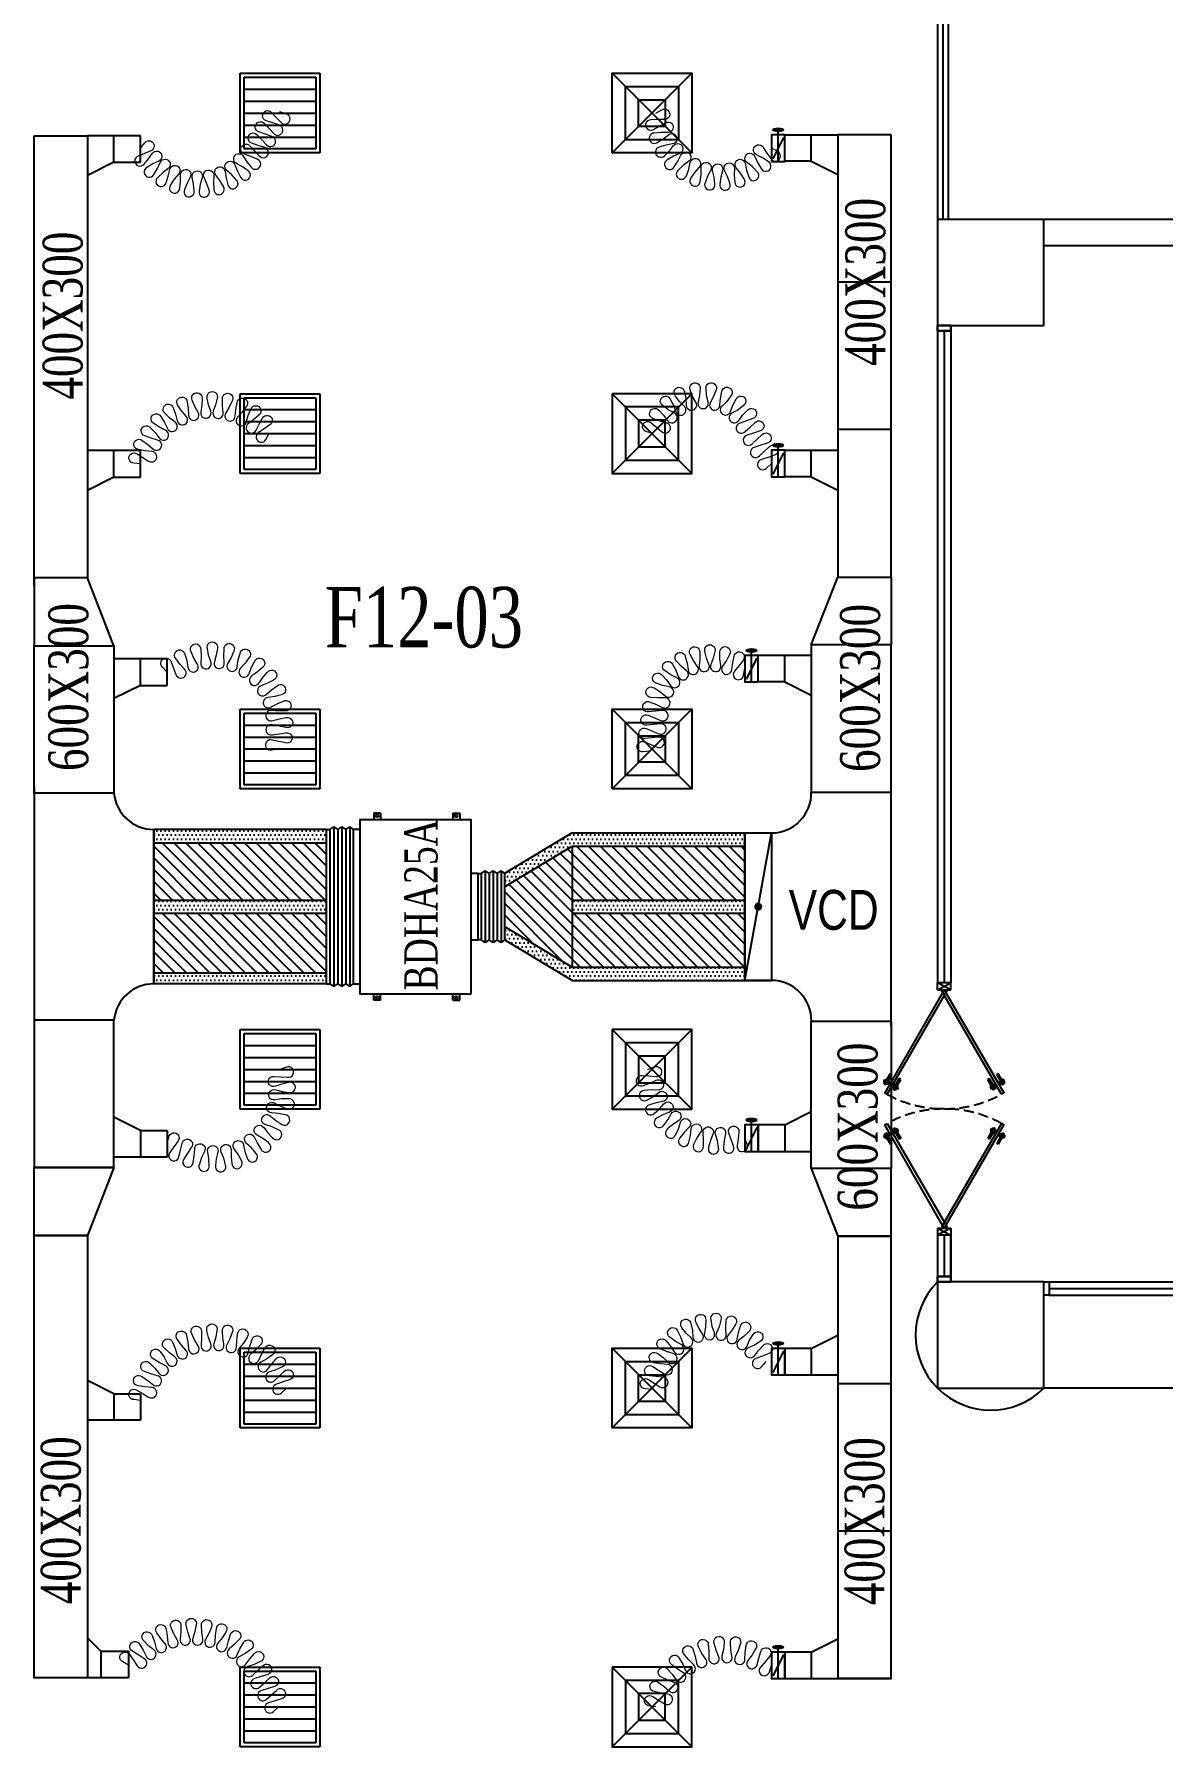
# Model space of a CAD drawing. Header units: metres. Extents: x 352651 to 1421851, y -87441 to -24441.
# Drawn here: x 1373221 to 1381716, y -67960 to -55066 of the extents above; entities that cross this region are included whole.
import ezdxf
from ezdxf.enums import TextEntityAlignment as Align

# ---------------------------------------------------------------- set-up
doc = ezdxf.new("R2010")
doc.units = ezdxf.units.M
doc.header["$LTSCALE"] = 300
doc.header["$MEASUREMENT"] = 0
doc.linetypes.add('DASHED2', pattern=[0.375, 0.25, -0.125])
for name, color, linetype in [('bat noi mem', 4, 'CONTINUOUS'), ('CUA', 8, 'CONTINUOUS'), ('CUAGIO', 2, 'CONTINUOUS'), ('KHUAT', 8, 'DASHED2'), ('KT', 1, 'CONTINUOUS'), ('THAY', 9, 'CONTINUOUS'), ('thiet bi', 11, 'CONTINUOUS'), ('TUONG', 7, 'CONTINUOUS'), ('vach', 6, 'CONTINUOUS')]:
    doc.layers.add(name, color=color, linetype=linetype)
doc.layers.add('noi mem', color=5, linetype='BATTING', lineweight=0)
doc.styles.add('CHUKICHTHUOC', font='vnshx.shx', dxfattribs={"width": 0.8, "height": 300, "bigfont": '@extfont2.shx'})
doc.styles.add('ROMANS', font='romans.shx', dxfattribs={"width": 0.75, "bigfont": 'romancvn.shx'})
doc.styles.add('VNCC-RMD', font='vntimeh.shx', dxfattribs={"width": 0.75, "height": 300, "bigfont": 'vns.shx'})
doc.linetypes.add('BATTING', pattern='A,0.0001,-0.1,[134,ltypeshp.shx,S=0.1,R=0,X=-0.1,Y=0],-0.2,[134,ltypeshp.shx,S=0.1,R=180,X=0.1,Y=0],-0.1', length=0.4001)
pattern_1 = [(135, (2167018.143, -63000), (44.194174, 44.194174), [])]
pattern_2 = [(180, (2167018.143, -63000), (-15.625, 31.25), [0, -31.25])]

# ---------------------------------------------------------------- blocks, each defined once
blk = doc.blocks.new('SAD')
at = {"layer": 'CUAGIO', "color": 8}
for p, q in [((-300, -300), (300, 300)), ((300, -300), (-300, 300))]:
    blk.add_line(p, q, dxfattribs=at)
at = {"layer": 'CUAGIO'}
blk.add_lwpolyline([(300, -300), (300, 300), (-300, 300), (-300, -300)], close=True, dxfattribs=at)
at = {"layer": 'CUAGIO', "color": 8}
for points in [[(200, -200), (200, 200), (-200, 200), (-200, -200)], [(100, -100), (100, 100), (-100, 100), (-100, -100)]]:
    blk.add_lwpolyline(points, close=True, dxfattribs=at)
blk = doc.blocks.new('SAG')
at = {"layer": 'CUAGIO'}
for p, q in [((-300, 300), (-300, -300)), ((300, 300), (-300, 300)), ((300, -300), (300, 300)), ((-300, -300), (300, -300))]:
    blk.add_line(p, q, dxfattribs=at)
at = {"layer": 'CUAGIO', "color": 8}
for p, q in [((-270, 270), (-270, -270)), ((270, 270), (-270, 270)), ((-180, -270), (-180, 270)), ((-90, -270), (-90, 270)), ((0, -270), (0, 270)), ((90, -270), (90, 270)), ((180, -270), (180, 270)), ((270, -270), (270, 270)), ((-270, -270), (270, -270))]:
    blk.add_line(p, q, dxfattribs=at)
blk = doc.blocks.new('cot1')
at = {"layer": 'vach'}
blk.add_lwpolyline([(-400, -400), (400, -400), (400, 400), (-400, 400)], close=True, dxfattribs=at)
blk = doc.blocks.new('1-van gio D200')
at = {"layer": 'CUAGIO'}
h = blk.add_hatch(dxfattribs=at)
h.set_pattern_fill('ANSI31', color=256, scale=100, style=0)
edge = h.paths.add_edge_path()
edge.add_ellipse((486127, -58494), major_axis=(-38.1, 0), ratio=0.310482, start_angle=0, end_angle=360, ccw=False)
for p, q in [((486167, -58437), (486087, -58277)), ((486127, -58257), (486127, -58494))]:
    blk.add_line(p, q, dxfattribs=at)
at = {"layer": 'CUAGIO', "const_width": 3}
for points in [[(486127, -58457), (486177, -58457), (486177, -58257), (486077, -58257), (486077, -58457), (486127, -58457)], [(486167, -58437), (486087, -58277)], [(486127, -58257), (486127, -58494)]]:
    blk.add_lwpolyline(points, dxfattribs=at)
at = {"layer": 'CUAGIO'}
blk.add_lwpolyline([(486177, -58457), (486077, -58457), (486077, -58257), (486177, -58257)], close=True, dxfattribs=at)
at = {"layer": 'CUAGIO', "const_width": 5.35}
blk.add_lwpolyline([(486131, -58357, -1), (486123, -58357, -1)], format="xyb", close=True, dxfattribs=at)
at = {"layer": 'CUAGIO', "extrusion": (0, 0, -1)}
blk.add_ellipse((486127, -58494), major_axis=(-38.1, 0), ratio=0.310482, start_param=-1.570796, end_param=4.712389, dxfattribs=at)

msp = doc.modelspace()

# ---------------------------------------------------------------- hatches: boundary and pattern name
at = {"layer": 'CUAGIO'}
h = msp.add_hatch(dxfattribs=at)
h.set_pattern_fill('DOTS', color=2, scale=500, style=0)
h.set_pattern_definition(pattern_2)
h.paths.add_polyline_path([(1375421.7, -61153.5), (1375421.7, -61053.4), (1374121.3, -61053.4), (1374121.3, -61153.5)])
h = msp.add_hatch(dxfattribs=at)
h.set_pattern_fill('DOTS', color=2, scale=500, style=0)
h.set_pattern_definition(pattern_2)
h.paths.add_polyline_path([(1378570.7, -61179.4), (1378570.7, -61079.4), (1377270.7, -61079.4), (1376760.7, -61384.4), (1376760.7, -61484.4), (1377270.7, -61179.4)])
h = msp.add_hatch(dxfattribs=at)
h.set_pattern_fill('ANSI31', color=2, scale=500, style=0)
h.set_pattern_definition(pattern_1)
h.paths.add_polyline_path([(1375421.7, -61584.4), (1375421.7, -61153.5), (1374121.3, -61153.5), (1374121.3, -61584.4)])
h = msp.add_hatch(dxfattribs=at)
h.set_pattern_fill('ANSI31', color=2, scale=500, style=0)
h.set_pattern_definition(pattern_1)
h.paths.add_polyline_path([(1377270.7, -62089.4), (1377270.7, -61179.4), (1376760.7, -61484.4), (1376760.7, -61784.4)])
h = msp.add_hatch(dxfattribs=at)
h.set_pattern_fill('ANSI31', color=2, scale=500, style=0)
h.set_pattern_definition(pattern_1)
h.paths.add_polyline_path([(1377270.7, -61179.4), (1377270.7, -61584.4), (1378570.7, -61584.4), (1378570.7, -61179.4)])
h = msp.add_hatch(dxfattribs=at)
h.set_pattern_fill('DOTS', color=2, scale=500, style=0)
h.set_pattern_definition(pattern_2)
h.paths.add_polyline_path([(1374121.3, -61584.4), (1375421.7, -61584.4), (1375421.7, -61684.4), (1374121.3, -61684.4)])
h = msp.add_hatch(dxfattribs=at)
h.set_pattern_fill('DOTS', color=2, scale=500, style=0)
h.set_pattern_definition(pattern_2)
h.paths.add_polyline_path([(1377270.7, -61584.4), (1377270.7, -61684.4), (1378570.7, -61684.4), (1378570.7, -61584.4)])
h = msp.add_hatch(dxfattribs=at)
h.set_pattern_fill('ANSI31', color=2, scale=500, style=0)
h.set_pattern_definition(pattern_1)
h.paths.add_polyline_path([(1374121.3, -61684.4), (1375421.7, -61684.4), (1375421.7, -62134.4), (1374121.3, -62134.4)])
h = msp.add_hatch(dxfattribs=at)
h.set_pattern_fill('ANSI31', color=2, scale=500, style=0)
h.set_pattern_definition(pattern_1)
h.paths.add_polyline_path([(1377270.7, -61684.4), (1377270.7, -62089.4), (1378570.7, -62089.4), (1378570.7, -61684.4)])
h = msp.add_hatch(dxfattribs=at)
h.set_pattern_fill('DOTS', color=2, scale=500, style=0)
h.set_pattern_definition(pattern_2)
h.paths.add_polyline_path([(1377270.7, -62089.4), (1376760.7, -61784.4), (1376760.7, -61884.4), (1377270.7, -62189.4), (1378570.7, -62189.4), (1378570.7, -62089.4)])
h = msp.add_hatch(dxfattribs=at)
h.set_pattern_fill('DOTS', color=2, scale=500, style=0)
h.set_pattern_definition(pattern_2)
h.paths.add_polyline_path([(1375421.7, -62215.4), (1375421.7, -62134.4), (1374121.3, -62134.4), (1374121.3, -62215.4)])

# ---------------------------------------------------------------- linework, layer by layer
at = {"layer": 'bat noi mem'}
for p, q in [((1375421.7, -62215.4), (1375421.7, -61053.4)), ((1375421.7, -61053.4), (1375446.7, -61053.4)), ((1375446.7, -61053.4), (1375476.7, -61033.4)), ((1375446.7, -61053.4), (1375446.7, -62215.4)), ((1375476.7, -61033.4), (1375506.7, -61053.4)), ((1375476.7, -61033.4), (1375476.7, -62235.4)), ((1375506.7, -61053.4), (1375536.7, -61033.4)), ((1375506.7, -61053.4), (1375506.7, -62215.4)), ((1375536.7, -61033.4), (1375566.7, -61053.4)), ((1375536.7, -61033.4), (1375536.7, -62235.4)), ((1375566.7, -61053.4), (1375596.7, -61033.4)), ((1375566.7, -61053.4), (1375566.7, -62215.4)), ((1375596.7, -61033.4), (1375621.7, -61053.4)), ((1375596.7, -61033.4), (1375596.7, -62235.4)), ((1376585.7, -61384.4), (1376615.7, -61364.4)), ((1376615.7, -61364.4), (1376615.7, -61904.4)), ((1376615.7, -61364.4), (1376645.7, -61384.4)), ((1376645.7, -61384.4), (1376675.7, -61364.4)), ((1376675.7, -61364.4), (1376675.7, -61904.4)), ((1376675.7, -61364.4), (1376705.7, -61384.4)), ((1376705.7, -61384.4), (1376735.7, -61364.4)), ((1376735.7, -61364.4), (1376735.7, -61904.4)), ((1376735.7, -61364.4), (1376760.7, -61384.4)), ((1376560.7, -61384.4), (1376585.7, -61384.4)), ((1376585.7, -61384.4), (1376585.7, -61884.4)), ((1376645.7, -61384.4), (1376645.7, -61884.4)), ((1376705.7, -61384.4), (1376705.7, -61884.4)), ((1376760.7, -61384.4), (1376760.7, -61884.4)), ((1376585.7, -61884.4), (1376560.7, -61884.4)), ((1376615.7, -61904.4), (1376585.7, -61884.4)), ((1376645.7, -61884.4), (1376615.7, -61904.4)), ((1376675.7, -61904.4), (1376645.7, -61884.4)), ((1376705.7, -61884.4), (1376675.7, -61904.4)), ((1376735.7, -61904.4), (1376705.7, -61884.4)), ((1376760.7, -61884.4), (1376735.7, -61904.4)), ((1375421.7, -62215.4), (1375446.7, -62215.4)), ((1375446.7, -62215.4), (1375476.7, -62235.4)), ((1375476.7, -62235.4), (1375506.7, -62215.4)), ((1375506.7, -62215.4), (1375536.7, -62235.4)), ((1375536.7, -62235.4), (1375566.7, -62215.4)), ((1375566.7, -62215.4), (1375596.7, -62235.4)), ((1375596.7, -62235.4), (1375621.7, -62215.4))]:
    msp.add_line(p, q, dxfattribs=at)
at = {"layer": 'CUA', "linetype": 'Continuous'}
for p, q in [((1380021.3, -54499.5), (1380021.3, -56459.5)), ((1380061.3, -54459.5), (1380061.3, -56459.5)), ((1380101.3, -54499.5), (1380101.3, -56459.5)), ((1380021.3, -57299.5), (1380021.3, -62206.8)), ((1380071.3, -57299.5), (1380071.3, -62206.8)), ((1380121.3, -57299.5), (1380121.3, -62206.8)), ((1380021.3, -64106.8), (1380021.3, -64459.5)), ((1380071.3, -64106.8), (1380071.3, -64419.5)), ((1380121.3, -64459.5), (1380121.3, -64106.8)), ((1380121.3, -64106.8), (1380121.3, -64459.5)), ((1380861.3, -64459.5), (1387981.3, -64459.3)), ((1380861.3, -64509.5), (1387981.3, -64509.3)), ((1380861.3, -64559.5), (1387981.3, -64559.3))]:
    msp.add_line(p, q, dxfattribs=at)
at = {"layer": 'CUA'}
for p, q in [((1380121.3, -62206.8), (1380021.7, -62206.8)), ((1380021.7, -62259.5), (1380121.3, -62206.8)), ((1380121.3, -62259.5), (1380021.7, -62206.8)), ((1380021.7, -62259.5), (1380021.7, -62206.8)), ((1380021.7, -62259.5), (1380121.3, -62259.5)), ((1380121.3, -62259.5), (1380121.3, -62206.8)), ((1379640.1, -62935.7), (1379666.1, -62890.7)), ((1379650.9, -62941.9), (1379676.9, -62896.9)), ((1379666.1, -62890.7), (1379676.9, -62896.9)), ((1380476.9, -62890.7), (1380466.1, -62896.9)), ((1380492.1, -62941.9), (1380466.1, -62896.9)), ((1380502.9, -62935.7), (1380476.9, -62890.7)), ((1379659.4, -62966.7), (1379614.5, -62940.7)), ((1379623.1, -62977.5), (1379652.1, -62927.4)), ((1379681, -62979.1), (1379726, -63005.1)), ((1379689.7, -63016), (1379718.7, -62965.9)), ((1379706.7, -62974.1), (1379732.7, -62929.1)), ((1379717.5, -62980.4), (1379743.5, -62935.4)), ((1379743.5, -62935.4), (1379732.7, -62929.1)), ((1380399.4, -62935.4), (1380410.3, -62929.1)), ((1380425.4, -62980.4), (1380399.4, -62935.4)), ((1380436.2, -62974.1), (1380410.3, -62929.1)), ((1380461.9, -62979.1), (1380417, -63005.1)), ((1380453.2, -63016), (1380424.3, -62965.9)), ((1380483.5, -62966.7), (1380528.5, -62940.7)), ((1380519.8, -62977.5), (1380490.9, -62927.4)), ((1379681, -63334.4), (1379726, -63308.4)), ((1379689.7, -63297.5), (1379718.7, -63347.6)), ((1380461.9, -63334.4), (1380417, -63308.4)), ((1380453.2, -63297.5), (1380424.3, -63347.6)), ((1379659.4, -63346.8), (1379614.5, -63372.8)), ((1379623.1, -63336), (1379652.1, -63386.1)), ((1379640.1, -63377.8), (1379666.1, -63422.8)), ((1379650.9, -63371.6), (1379676.9, -63416.6)), ((1379666.1, -63422.8), (1379676.9, -63416.6)), ((1379706.7, -63339.4), (1379732.7, -63384.4)), ((1379717.5, -63333.1), (1379743.5, -63378.1)), ((1379743.5, -63378.1), (1379732.7, -63384.4)), ((1380425.4, -63333.1), (1380399.4, -63378.1)), ((1380399.4, -63378.1), (1380410.3, -63384.4)), ((1380436.2, -63339.4), (1380410.3, -63384.4)), ((1380492.1, -63371.6), (1380466.1, -63416.6)), ((1380476.9, -63422.8), (1380466.1, -63416.6)), ((1380502.9, -63377.8), (1380476.9, -63422.8)), ((1380483.5, -63346.8), (1380528.5, -63372.8)), ((1380519.8, -63336), (1380490.9, -63386.1)), ((1380021.7, -64054), (1380121.3, -64054)), ((1380021.7, -64054), (1380121.3, -64106.8)), ((1380121.3, -64054), (1380021.7, -64106.8)), ((1380021.7, -64054), (1380021.7, -64106.8)), ((1380121.3, -64054), (1380121.3, -64106.8)), ((1380121.3, -64106.8), (1380021.7, -64106.8))]:
    msp.add_line(p, q, dxfattribs=at)
at = {"layer": 'CUA', "linetype": 'Continuous'}
for points in [[(1380021.3, -57299.5), (1380021.3, -57259.5), (1380121.3, -57259.5), (1380121.3, -57299.5)], [(1380021.3, -57259.5), (1380021.3, -57299.5), (1380121.3, -57299.5), (1380121.3, -57259.5)], [(1380021.3, -64459.5), (1380021.3, -64419.5), (1380121.3, -64419.5), (1380121.3, -64459.5)], [(1380021.3, -64419.5), (1380021.3, -64459.5), (1380121.3, -64459.5), (1380121.3, -64419.5)], [(1380821.3, -64459.5), (1380861.3, -64459.5), (1380861.3, -64559.5), (1380821.3, -64559.5)]]:
    msp.add_lwpolyline(points, close=True, dxfattribs=at)
at = {"layer": 'CUA'}
for points in [[(1379641.2, -63047.1), (1380089.8, -62270.1), (1380071.5, -62259.5), (1379622.9, -63036.5)], [(1380501.8, -63047.1), (1380053.2, -62270.1), (1380071.5, -62259.5), (1380520.1, -63036.5)], [(1379641.2, -63266.4), (1380089.8, -64043.4), (1380071.5, -64054), (1379622.9, -63277)], [(1380501.8, -63266.4), (1380053.2, -64043.4), (1380071.5, -64054), (1380520.1, -63277)]]:
    msp.add_lwpolyline(points, close=True, dxfattribs=at)
for centre, major_axis in [((1379636.9, -62953.6), (4.7, -17.6)), ((1380439.4, -62992.1), (17.6, -4.7)), ((1379703.5, -63321.4), (-17.6, 4.7)), ((1380506, -63359.9), (-4.7, 17.6))]:
    msp.add_ellipse(centre, major_axis=major_axis, ratio=1, dxfattribs=at)
at = {"layer": 'CUA', "extrusion": (0, 0, -1)}
for centre, major_axis in [((1379703.5, -62992.1), (-17.6, -4.7)), ((1380506, -62953.6), (-4.7, -17.6)), ((1380439.4, -63321.4), (17.6, 4.7)), ((1379636.9, -63359.9), (4.7, 17.6))]:
    msp.add_ellipse(centre, major_axis=major_axis, ratio=1, dxfattribs=at)
at = {"layer": 'CUAGIO'}
for p, q in [((1374021.3, -55829.4), (1373621.3, -55829.4)), ((1373821.3, -56029.4), (1373821.3, -55829.4)), ((1373821.3, -56029.4), (1373821.3, -55829.4)), ((1374021.3, -56029.4), (1374021.3, -55829.4)), ((1378870.7, -56022.4), (1378870.7, -55822.4)), ((1378870.7, -55822.4), (1379270.7, -55822.4)), ((1379070.7, -56022.4), (1379070.7, -55822.4)), ((1379070.7, -56022.4), (1379070.7, -55822.4)), ((1373821.3, -56029.4), (1373621.3, -56129.4)), ((1373821.3, -56029.4), (1373621.3, -56129.4)), ((1373821.3, -56029.4), (1374021.3, -56029.4)), ((1379070.7, -56022.4), (1378870.7, -56022.4)), ((1379070.7, -56022.4), (1379270.7, -56122.4)), ((1379070.7, -56022.4), (1379270.7, -56122.4)), ((1379670.7, -56932.4), (1379270.7, -56932.4)), ((1379670.7, -58042.4), (1379270.7, -58042.4)), ((1374021.3, -58200.8), (1373621.3, -58200.8)), ((1373821.3, -58400.8), (1373821.3, -58200.8)), ((1373821.3, -58400.8), (1373821.3, -58200.8)), ((1374021.3, -58400.8), (1374021.3, -58200.8)), ((1378870.7, -58397.4), (1378870.7, -58197.4)), ((1378870.7, -58197.4), (1379270.7, -58197.4)), ((1379070.7, -58397.4), (1379070.7, -58197.4)), ((1379070.7, -58397.4), (1379070.7, -58197.4)), ((1373821.3, -58400.8), (1373621.3, -58500.8)), ((1373821.3, -58400.8), (1373621.3, -58500.8)), ((1373821.3, -58400.8), (1374021.3, -58400.8)), ((1379070.7, -58397.4), (1378870.7, -58397.4)), ((1379070.7, -58397.4), (1379270.7, -58497.4)), ((1379070.7, -58397.4), (1379270.7, -58497.4)), ((1373221.3, -59217), (1373221.3, -58657.9)), ((1374221.3, -59768.1), (1373821.3, -59768.1)), ((1374021.3, -59968.1), (1374021.3, -59768.1)), ((1374221.3, -59968.1), (1374221.3, -59768.1)), ((1378670.7, -59942), (1378670.7, -59742)), ((1378670.7, -59742), (1379070.7, -59742)), ((1378870.7, -59942), (1378870.7, -59742)), ((1378870.7, -59942), (1378670.7, -59942)), ((1378870.7, -59942), (1379070.7, -60042)), ((1374021.3, -59968.1), (1373821.3, -60068.1)), ((1374021.3, -59968.1), (1374221.3, -59968.1)), ((1374121.3, -62215.4), (1374121.3, -61053.5)), ((1377270.7, -61079.4), (1376760.7, -61384.4)), ((1378570.7, -61079.4), (1378570.7, -62189.4)), ((1378570.7, -61079.4), (1378570.7, -61634.4)), ((1374121.3, -61153.5), (1375421.7, -61153.5)), ((1377270.7, -61179.4), (1378570.7, -61179.4)), ((1377270.7, -61179.4), (1377270.7, -62089.4)), ((1374121.3, -61584.4), (1375421.7, -61584.4)), ((1377270.7, -61584.4), (1378570.7, -61584.4)), ((1374121.3, -61684.4), (1375421.7, -61684.4)), ((1377270.7, -61684.4), (1378570.7, -61684.4)), ((1378570.7, -61634.4), (1378570.7, -62189.4)), ((1377270.7, -62189.4), (1376760.7, -61884.4)), ((1375421.7, -62134.4), (1374121.3, -62134.4)), ((1377270.7, -62089.4), (1378570.7, -62089.4)), ((1375421.7, -62215.4), (1374121.3, -62215.4)), ((1378570.7, -62189.4), (1378770.7, -62189.4)), ((1378870.7, -63276.7), (1379070.7, -63176.7)), ((1374021.3, -63319.8), (1373821.3, -63219.8)), ((1378870.7, -63276.7), (1378670.7, -63276.7)), ((1378670.7, -63276.7), (1378670.7, -63476.7)), ((1378870.7, -63276.7), (1378870.7, -63476.7)), ((1374021.3, -63319.8), (1374021.3, -63519.8)), ((1374021.3, -63319.8), (1374221.3, -63319.8)), ((1374021.3, -63319.8), (1374021.3, -63519.8)), ((1374221.3, -63319.8), (1374221.3, -63519.8)), ((1374221.3, -63519.8), (1373821.3, -63519.8)), ((1374221.3, -63519.8), (1373821.3, -63519.8)), ((1378670.7, -63476.7), (1379070.7, -63476.7)), ((1373221.3, -63599.4), (1373821.3, -63599.4)), ((1373821.3, -63599.4), (1373621.3, -64109.4)), ((1379070.7, -64960.1), (1378870.7, -64960.1)), ((1379070.7, -64960.1), (1379270.7, -64860.1)), ((1379070.7, -64960.1), (1379070.7, -65160.1)), ((1379070.7, -64960.1), (1379070.7, -65160.1)), ((1373821.3, -65301.6), (1373621.3, -65201.6)), ((1378870.7, -65160.1), (1379270.7, -65160.1)), ((1373821.3, -65301.6), (1373821.3, -65501.6)), ((1373821.3, -65301.6), (1374021.3, -65301.6)), ((1373821.3, -65301.6), (1373821.3, -65501.6)), ((1374021.3, -65301.6), (1374021.3, -65501.6)), ((1374021.3, -65501.6), (1373621.3, -65501.6)), ((1373721.3, -67239.4), (1373621.3, -67139.4)), ((1373721.3, -67239.4), (1373621.3, -67139.4)), ((1379070.7, -67246.3), (1379270.7, -67146.3)), ((1379070.7, -67246.3), (1379270.7, -67146.3)), ((1373721.3, -67239.4), (1373721.3, -67439.4)), ((1373721.3, -67239.4), (1373931.3, -67239.4)), ((1373721.3, -67239.4), (1373721.3, -67439.4)), ((1373931.3, -67239.4), (1373931.3, -67439.4)), ((1379070.7, -67246.3), (1378870.7, -67246.3)), ((1379070.7, -67246.3), (1379070.7, -67446.3)), ((1379070.7, -67246.3), (1379070.7, -67446.3)), ((1373931.3, -67439.4), (1373621.3, -67439.4)), ((1378870.7, -67446.3), (1379270.7, -67446.3))]:
    msp.add_line(p, q, dxfattribs=at)
at = {"layer": 'CUAGIO', "color": 2}
for p, q in [((1373221.3, -60734.4), (1373221.3, -62534.4)), ((1379670.7, -62534.4), (1379670.7, -60734.4)), ((1374121.3, -61053.4), (1374121.3, -62215.4)), ((1375421.7, -61053.4), (1374121.3, -61053.4)), ((1377270.7, -61079.4), (1378770.7, -61079.4)), ((1378570.7, -61079.4), (1378570.7, -62189.4)), ((1378570.7, -62189.4), (1378770.7, -61079.4)), ((1376760.7, -61484.4), (1377270.7, -61179.4)), ((1376760.7, -61784.4), (1377270.7, -62089.4)), ((1377270.7, -62189.4), (1378770.7, -62189.4)), ((1378870.7, -64960.1), (1378870.7, -65160.1)), ((1379670.7, -65226.3), (1379270.7, -65226.3)), ((1379670.7, -66336.3), (1379270.7, -66336.3)), ((1378870.7, -67246.3), (1378870.7, -67446.3)), ((1379670.7, -67446.3), (1379270.7, -67446.3))]:
    msp.add_line(p, q, dxfattribs=at)
at = {"layer": 'CUAGIO'}
for points in [[(1373221.3, -55829.4), (1373621.3, -55829.4), (1373621.3, -59159.4), (1373221.3, -59159.4)], [(1379670.7, -55822.4), (1379270.7, -55822.4), (1379270.7, -59152.4), (1379670.7, -59152.4)], [(1373221.3, -59669.4), (1373821.3, -59669.4), (1373621.3, -59159.4), (1373221.3, -59159.4)], [(1379670.7, -59662.4), (1379070.7, -59662.4), (1379270.7, -59152.4), (1379670.7, -59152.4)], [(1373221.3, -59669.4), (1373821.3, -59669.4), (1373821.3, -60779.4), (1373221.3, -60779.4)], [(1379670.7, -59662.4), (1379070.7, -59662.4), (1379070.7, -60772.4), (1379670.7, -60772.4)], [(1378770.7, -62189.4), (1378570.7, -62189.4), (1378570.7, -61079.4), (1378770.7, -61079.4)], [(1373821.3, -62489.4), (1373221.3, -62489.4), (1373221.3, -63599.4), (1373821.3, -63599.4)], [(1379070.7, -62496.3), (1379670.7, -62496.3), (1379670.7, -63606.3), (1379070.7, -63606.3)], [(1373221.3, -63599.4), (1373821.3, -63599.4), (1373821.3, -63599.4), (1373221.3, -63599.4)], [(1373221.3, -63599.4), (1373821.3, -63599.4), (1373621.3, -64109.4), (1373221.3, -64109.4)], [(1379670.7, -63606.3), (1379070.7, -63606.3), (1379270.7, -64116.3), (1379670.7, -64116.3)], [(1373221.3, -64109.4), (1373621.3, -64109.4), (1373621.3, -67439.4), (1373221.3, -67439.4)], [(1379670.7, -64116.3), (1379270.7, -64116.3), (1379270.7, -67446.3), (1379670.7, -67446.3)]]:
    msp.add_lwpolyline(points, close=True, dxfattribs=at)
at = {"layer": 'CUAGIO', "const_width": 30}
msp.add_lwpolyline([(1378670.7, -61649.4, 1), (1378670.7, -61619.4, 1)], format="xyb", close=True, dxfattribs=at)
at = {"layer": 'CUAGIO', "color": 2}
for centre, radius, start, end in [((1374122.2, -60751.1), 302.2, 185.37233, 269.82851), ((1378770.7, -60779.3), 300.1, 270.0106, 1.31086), ((1374122.2, -62517.6), 302.2, 90.16961, 174.65724), ((1378770.7, -62489.6), 300.1, 358.7145, 89.98936)]:
    msp.add_arc(centre, radius, start, end, dxfattribs=at)
at = {"layer": 'KHUAT'}
for centre, start, end in [((1380071.5, -62257.5), 241.40997, 298.59003), ((1380071.5, -64056), 61.40997, 118.59003)]:
    msp.add_arc(centre, 899.3, start, end, dxfattribs=at)
at = {"layer": 'noi mem', "ltscale": 1.5}
for points in [[(1374021.3, -55922.4), (1374054.1, -55882.8, -1.3333333), (1374098.6, -55943.2), (1374051, -55962.8), (1374003.4, -55982.5, 1.3333333), (1374047.9, -56042.9), (1374080.8, -56003.2), (1374111, -55962.3, -1.3333333), (1374158.7, -56020.2), (1374112.7, -56042), (1374068.4, -56069.5, 1.3333333), (1374121.9, -56122), (1374148.5, -56077.1), (1374169.4, -56030.7, -1.3333333), (1374228.2, -56077.2), (1374187.9, -56108.2), (1374150.3, -56144.4, 1.3333333), (1374213.8, -56184.5), (1374230.3, -56135), (1374240.9, -56085.2, -1.3333333), (1374308.2, -56118.3), (1374275.3, -56157.1), (1374246.3, -56200.4, 1.3333333), (1374316.7, -56226.2), (1374322.5, -56174.3), (1374322.3, -56123.5, -1.3333333), (1374395.1, -56141.6), (1374371.1, -56186.4), (1374351.9, -56234.9, 1.3333333), (1374426.2, -56245.2), (1374420.8, -56193.3), (1374410, -56143.6, -1.3333333), (1374484.9, -56146), (1374471, -56194.9), (1374462.4, -56246.4, 1.3333333), (1374537.2, -56240.8), (1374521, -56191.2), (1374499.9, -56144.9, -1.3333333), (1374573.7, -56131.4), (1374570.3, -56182.2), (1374572.8, -56234.3, 1.3333333), (1374644.7, -56213), (1374618.5, -56167.9), (1374588.1, -56127.1, -1.3333333), (1374657.3, -56098.4), (1374664.8, -56148.7), (1374678.2, -56199.1, 1.3333333), (1374744, -56163.2), (1374708.8, -56124.7), (1374670.5, -56091.2, -1.3333333), (1374732.2, -56048.5), (1374750.1, -56096.1), (1374773.8, -56142.5, 1.3333333), (1374830.5, -56093.5), (1374788, -56063.3), (1374743.5, -56038.6, -1.3333333), (1374794.8, -55983.9), (1374822.3, -56026.7), (1374855.3, -56067.1, 1.3333333), (1374900.4, -56007.2), (1374852.5, -55986.6), (1374803.8, -55969.8, -1.3333333), (1374844.7, -55906.9), (1374879.8, -55944.5), (1374915.1, -55982.1, 1.3333333), (1374955.8, -55919.1), (1374907.1, -55902.4), (1374858.4, -55885.6, -1.3333333), (1374899.1, -55822.6), (1374934.4, -55860.2), (1374969.6, -55897.8, 1.3333333), (1375010.4, -55834.8), (1374961.6, -55818.1), (1374912.9, -55801.3, -1.3333333), (1374953.7, -55738.4), (1374988.9, -55775.9), (1375024.1, -55813.5, 1.3333333), (1375064.9, -55750.6), (1375016.2, -55733.8), (1374967.5, -55717.1, -1.3333333), (1375008.2, -55654.1), (1375043.4, -55691.7), (1375078.7, -55729.2, 1.3333333), (1375119.4, -55666.3), (1375070.7, -55649.5)], [(1377900.7, -55659.5), (1377945.8, -55634.6, -1.3333333), (1377965.4, -55707), (1377914, -55708.3), (1377862.5, -55709.7, 1.3333333), (1377882.2, -55782), (1377927.2, -55757.1), (1377972.3, -55732.2, -1.3333333), (1377992, -55804.6), (1377940.5, -55805.9), (1377888.5, -55809.6, 1.3333333), (1377911.1, -55881.1), (1377955.7, -55854.1), (1377995.8, -55823, -1.3333333), (1378026.3, -55891.5), (1377976.3, -55900.3), (1377926.4, -55915.5, 1.3333333), (1377964.4, -55980.2), (1378001.9, -55943.9), (1378033.9, -55904.5, -1.3333333), (1378079, -55964.5), (1378032.3, -55984.3), (1377987, -56010.3, 1.3333333), (1378038.6, -56064.8), (1378067, -56021), (1378089.4, -55975.4, -1.3333333), (1378146.8, -56023.7), (1378105.7, -56053.5), (1378067.5, -56089, 1.3333333), (1378130, -56130.5), (1378147.8, -56081.5), (1378159.4, -56032.1, -1.3333333), (1378226.2, -56066.2), (1378192.8, -56104.5), (1378163.6, -56147.7, 1.3333333), (1378233.8, -56174.1), (1378240.2, -56122.3), (1378240.3, -56071.5, -1.3333333), (1378313, -56089.8), (1378289.2, -56134.6), (1378270.4, -56183.3, 1.3333333), (1378344.7, -56193.2), (1378339.3, -56141.3), (1378328, -56091.8, -1.3333333), (1378403, -56093.2), (1378389.8, -56142.3), (1378382.4, -56193.9, 1.3333333), (1378457.1, -56186.9), (1378440.2, -56137.5), (1378418, -56091.8, -1.3333333), (1378491.4, -56076.4), (1378489.6, -56127.1), (1378494, -56179.1, 1.3333333), (1378565.2, -56155.5), (1378537.6, -56111.2), (1378505.8, -56071.6, -1.3333333), (1378573.8, -56040.1), (1378583.5, -56089.9), (1378599.4, -56139.6, 1.3333333), (1378663.5, -56100.6), (1378626.6, -56063.6), (1378586.7, -56032.2, -1.3333333), (1378645.9, -55986.2), (1378666.5, -56032.6), (1378693.2, -56077.4, 1.3333333), (1378746.9, -56025), (1378702.7, -55997.3), (1378657.5, -55972.7, -1.3333333), (1378707.9, -55917.2), (1378736.7, -55959.9), (1378765.5, -56002.5, 1.3333333), (1378815.9, -55947), (1378770.7, -55922.4)], [(1374021.3, -58300.8), (1373970.3, -58294.9, -1.3333333), (1373995.2, -58224.2), (1374038.6, -58251.5), (1374082, -58278.9, 1.3333333), (1374106.9, -58208.1), (1374056, -58202.2), (1374004.9, -58193.2, -1.3333333), (1374033.9, -58124), (1374076.2, -58154.1), (1374114.2, -58187.6, 1.3333333), (1374149.9, -58121.6), (1374101.1, -58108.1), (1374052.7, -58089.2, -1.3333333), (1374094.8, -58027.1), (1374130.4, -58064.9), (1374161, -58105.3, 1.3333333), (1374209, -58047.6), (1374163.8, -58024.8), (1374120.2, -57996.6, -1.3333333), (1374173.7, -57944.1), (1374201, -57988.2), (1374223.1, -58033.8, 1.3333333), (1374281.5, -57986.8), (1374241.7, -57955.5), (1374204.5, -57919.3, -1.3333333), (1374267.3, -57878.3), (1374285.5, -57926.9), (1374298.1, -57976, 1.3333333), (1374364.7, -57941.4), (1374331.8, -57902.9), (1374302.5, -57860, -1.3333333), (1374372.2, -57832.3), (1374380.3, -57883.5), (1374383, -57934.1, 1.3333333), (1374455.1, -57913.4), (1374430.5, -57869.1), (1374410.2, -57821.3, -1.3333333), (1374484, -57807.8), (1374481.9, -57859.7), (1374474.6, -57909.8, 1.3333333), (1374549.3, -57903.7), (1374534, -57855.4), (1374523.5, -57804.6, -1.3333333), (1374598.5, -57805.9), (1374586.2, -57856.4), (1374569.1, -57904, 1.3333333), (1374643.6, -57912.8), (1374638, -57862.5), (1374637.8, -57810.5, -1.3333333), (1374711, -57826.6), (1374689.1, -57873.7), (1374662.9, -57917, 1.3333333), (1374734.2, -57940.3), (1374738.7, -57889.9), (1374748.7, -57838.9, -1.3333333), (1374817.3, -57869.2), (1374786.5, -57910.9), (1374752.3, -57948.3, 1.3333333), (1374817.6, -57985.2), (1374832, -57936.6), (1374851.8, -57888.7, -1.3333333), (1374913.1, -57931.8), (1374874.7, -57966.7), (1374833.8, -57996.6, 1.3333333), (1374890.6, -58045.6), (1374914.2, -58000.8), (1374939.9, -57956.5, -1.3333333), (1374994.8, -58007.5), (1374952.5, -58036.4), (1374910.1, -58065.3, 1.3333333), (1374965, -58116.3), (1374990.7, -58072)], [(1377880.7, -58072), (1377831.3, -58058.4, -1.3333333), (1377866.2, -57992), (1377905.4, -58025), (1377944.5, -58058, 1.3333333), (1377979.4, -57991.7), (1377930.1, -57978.1), (1377881.3, -57959.8, -1.3333333), (1377921.9, -57896.7), (1377958.8, -57933.5), (1377988.6, -57974, 1.3333333), (1378037.8, -57917.3), (1377993.5, -57893.5), (1377951.8, -57862.2, -1.3333333), (1378008.5, -57813.1), (1378033.5, -57858.8), (1378050.8, -57906, 1.3333333), (1378113.9, -57865.4), (1378078.1, -57830.1), (1378046.9, -57788.3, -1.3333333), (1378115.1, -57757.2), (1378126.3, -57808.1), (1378129.6, -57858.2, 1.3333333), (1378201.6, -57837), (1378177.1, -57793.1), (1378159, -57744.2, -1.3333333), (1378233.2, -57733.5), (1378229.6, -57785.5), (1378218.6, -57834.6, 1.3333333), (1378293.6, -57834.5), (1378282.6, -57785.4), (1378278.9, -57733.5, -1.3333333), (1378353.1, -57744), (1378335.1, -57792.9), (1378310.8, -57836.9, 1.3333333), (1378382.7, -57857.9), (1378385.9, -57807.8), (1378397, -57756.8, -1.3333333), (1378465.3, -57787.9), (1378434.2, -57829.7), (1378398.5, -57865.1, 1.3333333), (1378461.7, -57905.5), (1378478.8, -57858.2), (1378503.8, -57812.5, -1.3333333), (1378560.6, -57861.5), (1378519, -57892.9), (1378474.7, -57916.8, 1.3333333), (1378524, -57973.3), (1378553.8, -57932.8), (1378590.4, -57895.9, -1.3333333), (1378631.3, -57958.7), (1378582.7, -57977.3), (1378534, -57993.1, 1.3333333), (1378572, -58057.8), (1378609.5, -58023), (1378647.1, -57988.2, -1.3333333), (1378685.1, -58052.9), (1378636.4, -58068.7), (1378587.7, -58084.6, 1.3333333), (1378625.7, -58149.3), (1378663.3, -58114.5), (1378700.8, -58079.7, -1.3333333), (1378738.8, -58144.3), (1378690.1, -58160.2), (1378641.4, -58176.1, 1.3333333), (1378679.4, -58240.7), (1378717, -58205.9), (1378754.5, -58171.1, -1.3333333), (1378792.5, -58235.8), (1378743.8, -58251.7), (1378695.2, -58267.5, 1.3333333), (1378733.2, -58332.2), (1378770.7, -58297.4)], [(1374221.3, -59868.1), (1374187.2, -59830.4, -1.3333333), (1374250.9, -59790.8), (1374269.6, -59838), (1374288.2, -59885.2, 1.3333333), (1374352, -59845.7), (1374318.1, -59808), (1374287, -59766.8, -1.3333333), (1374353.8, -59732.8), (1374368.9, -59782.1), (1374377.6, -59831.4, 1.3333333), (1374447.9, -59805.2), (1374422.3, -59762.2), (1374401.3, -59715.1, -1.3333333), (1374474.1, -59697.1), (1374477.6, -59748.5), (1374474.9, -59798.5, 1.3333333), (1374549.3, -59788.9), (1374534.1, -59741.3), (1374524.4, -59690.6, -1.3333333), (1374599.4, -59689.6), (1374591.1, -59740.5), (1374577.1, -59788.5, 1.3333333), (1374651.7, -59796.1), (1374647.7, -59746.3), (1374649.8, -59694.7, -1.3333333), (1374723.1, -59710.8), (1374703.4, -59758.5), (1374678.9, -59802.1, 1.3333333), (1374749.9, -59826.4), (1374757.3, -59777), (1374771, -59727.2, -1.3333333), (1374838.7, -59759.5), (1374808.7, -59801.5), (1374775, -59838.4, 1.3333333), (1374838.5, -59878.2), (1374857, -59831.8), (1374881.7, -59786.4, -1.3333333), (1374940.3, -59833.2), (1374901.5, -59867.3), (1374860.3, -59895.6, 1.3333333), (1374913.1, -59948.8), (1374941.7, -59907.7), (1374976, -59869.2, -1.3333333), (1375022.4, -59928.1), (1374976.9, -59952.5), (1374930.3, -59970.6, 1.3333333), (1374969.7, -60034.5), (1375006.8, -60001), (1375049, -59971.2, -1.3333333), (1375080.9, -60039.2), (1375031, -60052.6), (1374981.5, -60059.7, 1.3333333), (1375005.4, -60130.8), (1375049.1, -60106.6), (1375097, -60087.2, -1.3333333), (1375112.6, -60160.6), (1375061, -60162.3), (1375011.2, -60158, 1.3333333), (1375018.3, -60232.6), (1375066.4, -60219), (1375117, -60210.5, -1.3333333), (1375116.2, -60285.5), (1375065.8, -60276), (1375016.1, -60265.5, 1.3333333), (1375013.9, -60340.5), (1375064.1, -60333), (1375114.3, -60325.5, -1.3333333), (1375112.1, -60400.4), (1375062.4, -60390), (1375012.7, -60379.5, 1.3333333), (1375010.5, -60454.5), (1375060.7, -60446.9)], [(1377854.6, -60463.2), (1377803.3, -60468.2, -1.3333333), (1377813.9, -60393.9), (1377861.7, -60413.1), (1377909.5, -60432.2, 1.3333333), (1377920.1, -60358), (1377868.8, -60363), (1377817.6, -60368, -1.3333333), (1377828.2, -60293.8), (1377876, -60312.9), (1377923.8, -60332, 1.3333333), (1377934.3, -60257.8), (1377883.1, -60262.8), (1377831.9, -60267.9, -1.3333333), (1377842.5, -60193.6), (1377890.2, -60212.7), (1377938, -60231.9, 1.3333333), (1377948.6, -60157.6), (1377897.4, -60162.7), (1377846.2, -60167.7, -1.3333333), (1377856.7, -60093.4), (1377904.5, -60112.6), (1377950.2, -60134.5, 1.3333333), (1377965.4, -60061.1), (1377914.8, -60063.1), (1377862.8, -60058.3, -1.3333333), (1377886.9, -59987.3), (1377931.1, -60015.2), (1377970, -60047.7, 1.3333333), (1378002.8, -59980.3), (1377953.1, -59969.7), (1377903.9, -59952.3, -1.3333333), (1377944.7, -59889.4), (1377980.7, -59927.3), (1378010.5, -59968.4, 1.3333333), (1378058.8, -59911), (1378013.2, -59888.7), (1377969.8, -59859.7, -1.3333333), (1378024.8, -59808.8), (1378050.3, -59854.3), (1378069.1, -59901.4, 1.3333333), (1378130, -59857.7), (1378091.4, -59824.8), (1378056.4, -59786.1, -1.3333333), (1378122.2, -59750.2), (1378135.8, -59800.7), (1378142.4, -59850.9, 1.3333333), (1378212.2, -59823.4), (1378182.8, -59782.1), (1378158.4, -59736, -1.3333333), (1378231, -59717.3), (1378231.8, -59769.6), (1378225.9, -59819.9, 1.3333333), (1378300.3, -59810.4), (1378281.9, -59763.2), (1378269.6, -59712.4, -1.3333333), (1378344.6, -59712.2), (1378332.5, -59763), (1378314.4, -59810.4, 1.3333333), (1378388.9, -59819.4), (1378382.7, -59769.1), (1378383.1, -59716.9, -1.3333333), (1378455.9, -59735), (1378431.7, -59781.3), (1378402.6, -59822.8, 1.3333333), (1378472.6, -59849.9), (1378478.9, -59799.5), (1378488.8, -59749, -1.3333333), (1378556.9, -59780.5), (1378524.8, -59820.8), (1378492.7, -59861, 1.3333333), (1378560.8, -59892.5), (1378570.7, -59842)], [(1374221.3, -63419.8), (1374233.6, -63370.4, -1.3333333), (1374301.7, -63401.8), (1374272.1, -63443.3), (1374242.5, -63484.7, 1.3333333), (1374310.6, -63516.1), (1374322.9, -63466.7), (1374335.1, -63417.3, -1.3333333), (1374403.3, -63448.6), (1374373.8, -63490.1), (1374347.1, -63534.3, 1.3333333), (1374417.3, -63560.6), (1374426.2, -63509.7), (1374429.1, -63459.6, -1.3333333), (1374501.8, -63478.1), (1374480.4, -63523.4), (1374464, -63572.4, 1.3333333), (1374538.3, -63582.8), (1374535.8, -63531.2), (1374527.7, -63481.7, -1.3333333), (1374602.7, -63483.8), (1374591.8, -63532.8), (1374586.4, -63584.1, 1.3333333), (1374661.2, -63578), (1374647.5, -63528.2), (1374628.8, -63481.7, -1.3333333), (1374702.5, -63467.4), (1374702.5, -63517.6), (1374708.4, -63568.9, 1.3333333), (1374780.1, -63546.6), (1374755.9, -63501), (1374727.5, -63459.6, -1.3333333), (1374796.2, -63429.7), (1374807.2, -63478.6), (1374824.2, -63527.4, 1.3333333), (1374889.3, -63490.1), (1374855.7, -63450.8), (1374819, -63416.6, -1.3333333), (1374879.5, -63372.4), (1374900.9, -63417.8), (1374928.1, -63461.6, 1.3333333), (1374983.5, -63411), (1374942.2, -63380), (1374898.9, -63354.7, -1.3333333), (1374948.3, -63298.3), (1374979.1, -63337.9), (1375015.2, -63374.8, 1.3333333), (1375058.2, -63313.4), (1375011.1, -63292.1), (1374963.4, -63276.8, -1.3333333), (1374999.3, -63211), (1375038, -63243), (1375081.3, -63271.1, 1.3333333), (1375109.8, -63201.7), (1375059.3, -63191.2), (1375009.3, -63186.8, -1.3333333), (1375030.1, -63114.7), (1375074.7, -63137.5), (1375123.2, -63155.5, 1.3333333), (1375135.9, -63081.5), (1375084.2, -63082.3), (1375034.5, -63088.9, -1.3333333), (1375039, -63014), (1375087.6, -63026.5), (1375138.8, -63033.5, 1.3333333), (1375135.1, -62958.6), (1375084.8, -62970.6), (1375036.5, -62986.3, -1.3333333), (1375027.1, -62911.9), (1375077.8, -62915.1), (1375128.7, -62918.1, 1.3333333), (1375119.1, -62843.7), (1375070.7, -62859.5)], [(1377840.7, -62859.5), (1377888.6, -62841.1, -1.3333333), (1377899.2, -62915.4), (1377848.1, -62911.1), (1377796.9, -62906.8, 1.3333333), (1377807.6, -62981.1), (1377855.5, -62962.6), (1377901.5, -62941.5, -1.3333333), (1377916.5, -63015), (1377865.8, -63013.6), (1377814.1, -63017.8, 1.3333333), (1377836.4, -63089.4), (1377881.4, -63063.3), (1377922.2, -63033.3, -1.3333333), (1377951.7, -63102.3), (1377901.9, -63111.1), (1377852, -63125.7, 1.3333333), (1377888.4, -63191.3), (1377927.1, -63156.7), (1377961, -63119.1, -1.3333333), (1378003.9, -63180.6), (1377956.8, -63199.4), (1377910.9, -63223.7, 1.3333333), (1377959.8, -63280.6), (1377990.8, -63238.8), (1378016.4, -63195.1, -1.3333333), (1378070.8, -63246.7), (1378028.5, -63274.7), (1377988.5, -63307.8, 1.3333333), (1378047.9, -63353.6), (1378069.8, -63306.4), (1378086, -63258.5, -1.3333333), (1378149.7, -63298), (1378114, -63333.9), (1378081.5, -63374.4, 1.3333333), (1378148.9, -63407.2), (1378160.8, -63356.7), (1378167, -63306.4, -1.3333333), (1378237.4, -63332.2), (1378209.7, -63374.6), (1378186, -63420.8, 1.3333333), (1378258.7, -63439.4), (1378260.1, -63387.4), (1378256, -63337, -1.3333333), (1378330.2, -63348), (1378311.6, -63395.1), (1378297.8, -63445.2, 1.3333333), (1378372.7, -63448.6), (1378363.6, -63397.5), (1378349.3, -63348.9, -1.3333333), (1378424.2, -63344.7), (1378415.5, -63394.6), (1378409.9, -63445.6, 1.3333333), (1378484.4, -63437), (1378467.3, -63388.6), (1378450.1, -63340.3, -1.3333333), (1378524.6, -63331.7), (1378519, -63382.7), (1378513.3, -63433.6, 1.3333333), (1378587.8, -63425), (1378570.7, -63376.7)], [(1377870.7, -65269.5), (1377819.5, -65264.6, -1.3333333), (1377843.9, -65193.7), (1377887.3, -65221.2), (1377930.7, -65248.7, 1.3333333), (1377955, -65177.7), (1377903.9, -65172.8), (1377852.7, -65167.9, -1.3333333), (1377877, -65097), (1377920.4, -65124.5), (1377963.8, -65152, 1.3333333), (1377988.2, -65081), (1377937, -65076.1), (1377885.5, -65067.9, -1.3333333), (1377914, -64998.5), (1377956.4, -65028.9), (1377993.4, -65063.4, 1.3333333), (1378030.2, -64998.1), (1377981.4, -64984.4), (1377933.5, -64963.8, -1.3333333), (1377978, -64903.5), (1378011.8, -64943.2), (1378039.3, -64985.8, 1.3333333), (1378090.8, -64931.3), (1378046.9, -64906.2), (1378005.4, -64874.6, -1.3333333), (1378063.2, -64826.9), (1378086.3, -64873.7), (1378102.6, -64921.6, 1.3333333), (1378165.9, -64881.4), (1378129.4, -64846.3), (1378096.8, -64805.5, -1.3333333), (1378164.6, -64773.4), (1378175.5, -64824.4), (1378179.7, -64874.8, 1.3333333), (1378250.9, -64851.2), (1378224, -64808.3), (1378202.3, -64760.8, -1.3333333), (1378275.9, -64746.1), (1378274.1, -64798.3), (1378265.8, -64848.2, 1.3333333), (1378340.6, -64842.7), (1378325.1, -64794.5), (1378315.6, -64743.2, -1.3333333), (1378390.5, -64746.8), (1378376.1, -64796.9), (1378355.9, -64843.4, 1.3333333), (1378429.8, -64856.2), (1378426.4, -64805.7), (1378429.7, -64753.6, -1.3333333), (1378501.5, -64775.4), (1378475.3, -64820.5), (1378444.4, -64860.6, 1.3333333), (1378512.9, -64891), (1378522, -64841.2), (1378537.8, -64791.5, -1.3333333), (1378602.2, -64830.1), (1378565.8, -64867.5), (1378526, -64898.9, 1.3333333), (1378585.1, -64945.1), (1378606, -64898.9), (1378633.5, -64854.6, -1.3333333), (1378686.5, -64907.7), (1378642.1, -64935.1), (1378595.9, -64955.9, 1.3333333), (1378642, -65015.1), (1378673.5, -64975.4), (1378708.2, -64937.5, -1.3333333), (1378750.2, -64999.6), (1378702.1, -65017.8), (1378654, -65035.9, 1.3333333), (1378696, -65098), (1378730.7, -65060.1)], [(1374021.3, -65351.6), (1373970.4, -65346.2, -1.3333333), (1373993.9, -65275), (1374038, -65300.9), (1374082.1, -65326.8, 1.3333333), (1374105.7, -65255.6), (1374054.8, -65250.1), (1374003.8, -65241.3, -1.3333333), (1374031.6, -65171.7), (1374074.6, -65200.4), (1374113.6, -65232.6, 1.3333333), (1374147.9, -65166), (1374099.1, -65152.9), (1374050.7, -65134.5, -1.3333333), (1374091.4, -65071.5), (1374128.1, -65108), (1374160.1, -65147.1, 1.3333333), (1374206.7, -65088.2), (1374161.3, -65066.1), (1374117.3, -65038.7, -1.3333333), (1374169.2, -64984.7), (1374198.3, -65027.5), (1374222.3, -65072, 1.3333333), (1374279.2, -65023.2), (1374238.9, -64992.7), (1374201, -64957.5, -1.3333333), (1374262.3, -64914.4), (1374282.6, -64962), (1374297.6, -65010.2, 1.3333333), (1374362.8, -64973.2), (1374329.1, -64935.6), (1374298.7, -64893.7, -1.3333333), (1374367.2, -64863.2), (1374378, -64913.8), (1374383.4, -64964.1, 1.3333333), (1374454.5, -64940.3), (1374428.6, -64896.9), (1374406.8, -64849.9, -1.3333333), (1374479.9, -64833.1), (1374480.7, -64884.9), (1374476.5, -64935.2, 1.3333333), (1374550.8, -64925.5), (1374533.7, -64877.9), (1374521.3, -64827.7, -1.3333333), (1374596.2, -64825.2), (1374587.2, -64876.1), (1374573.3, -64924.7, 1.3333333), (1374648.2, -64929.4), (1374640.5, -64879.5), (1374637.9, -64827.8, -1.3333333), (1374712, -64839.7), (1374693.3, -64888), (1374670.4, -64933, 1.3333333), (1374743, -64952), (1374745, -64901.5), (1374752.4, -64850.3, -1.3333333), (1374822.8, -64876.1), (1374795.2, -64919.9), (1374764.1, -64959.7, 1.3333333), (1374831.7, -64992.3), (1374843.4, -64943.1), (1374860.4, -64894.2, -1.3333333), (1374924.6, -64933.1), (1374889.1, -64970.9), (1374850.9, -65004, 1.3333333), (1374911, -65048.8), (1374931.9, -65002.9), (1374958, -64958.1, -1.3333333), (1375013.5, -65008.6), (1374971.5, -65038.8), (1374927.6, -65064, 1.3333333), (1374978, -65119.6), (1375007.4, -65078.4), (1375041.5, -65039.6, -1.3333333), (1375086.3, -65099.7), (1375039.3, -65121.3), (1374991.4, -65137.9, 1.3333333), (1375030.5, -65201.9), (1375067.1, -65167), (1375105, -65132.6, -1.3333333), (1375142.6, -65197.5), (1375093.9, -65213.2), (1375045.3, -65229, 1.3333333), (1375082.8, -65293.9), (1375120.7, -65259.5)], [(1373931.3, -67346.3), (1373887, -67320.5, -1.3333333), (1373937.9, -67265.4), (1373967.1, -67307.5), (1373996.3, -67349.6, 1.3333333), (1374047.3, -67294.5), (1374003, -67268.7), (1373959.9, -67240, -1.3333333), (1374013.9, -67187.9), (1374041.1, -67232), (1374063.2, -67277.5, 1.3333333), (1374121.8, -67230.8), (1374082.4, -67199.1), (1374045.4, -67162.8, -1.3333333), (1374108.2, -67121.7), (1374126.6, -67170.2), (1374139.8, -67219, 1.3333333), (1374206.2, -67184.1), (1374173.4, -67145.6), (1374143.9, -67103, -1.3333333), (1374213.2, -67074.4), (1374222.2, -67125.5), (1374226.1, -67175.9, 1.3333333), (1374297.8, -67154), (1374272.8, -67110), (1374251.8, -67062.7, -1.3333333), (1374325.2, -67047.6), (1374324.5, -67099.4), (1374318.8, -67149.7, 1.3333333), (1374393.4, -67141.6), (1374377.1, -67093.7), (1374365.3, -67043.3, -1.3333333), (1374440.3, -67042.2), (1374429.9, -67093), (1374414.9, -67141.3, 1.3333333), (1374489.6, -67147.4), (1374482.6, -67097.3), (1374480.5, -67045.5, -1.3333333), (1374554.3, -67058.5), (1374534.6, -67106.5), (1374510.8, -67151.1, 1.3333333), (1374583.1, -67171), (1374585.5, -67120.5), (1374593.2, -67069.2, -1.3333333), (1374663.3, -67095.9), (1374634.9, -67139.3), (1374603.2, -67178.7, 1.3333333), (1374670.5, -67211.8), (1374682.3, -67162.6), (1374699.4, -67113.7, -1.3333333), (1374763.3, -67153), (1374727.3, -67190.3), (1374688.8, -67223, 1.3333333), (1374748.7, -67268.2), (1374769.5, -67222.1), (1374795.5, -67177.2, -1.3333333), (1374850.9, -67227.8), (1374808.6, -67257.7), (1374764.6, -67282.7, 1.3333333), (1374814.9, -67338.2), (1374844.1, -67296.8), (1374878, -67257.6, -1.3333333), (1374922.9, -67317.7), (1374875.7, -67339.1), (1374827.8, -67355.5, 1.3333333), (1374867, -67419.5), (1374903.3, -67384.2), (1374941.3, -67349.8, -1.3333333), (1374978.5, -67414.9), (1374929.6, -67430.1), (1374880.7, -67445.3, 1.3333333), (1374917.9, -67510.4), (1374955.8, -67476), (1374993.7, -67441.5, -1.3333333), (1375030.9, -67506.7), (1374982, -67521.9), (1374933.1, -67537.1, 1.3333333), (1374970.3, -67602.2), (1375008.3, -67567.7), (1375046.2, -67533.3, -1.3333333), (1375083.4, -67598.4), (1375034.5, -67613.6), (1374985.6, -67628.8, 1.3333333), (1375022.8, -67693.9), (1375060.7, -67659.5)], [(1377900.7, -67659.5), (1377850.4, -67651.4, -1.3333333), (1377876.5, -67581.1), (1377920, -67607.7), (1377963.3, -67634.5, 1.3333333), (1377989.5, -67564.2), (1377939.3, -67556), (1377889, -67543.9, -1.3333333), (1377920.3, -67475.7), (1377962.3, -67505.8), (1377999.6, -67539.4, 1.3333333), (1378037.9, -67474.9), (1377990.4, -67458.3), (1377943.9, -67435.9, -1.3333333), (1377988.8, -67375.8), (1378023.5, -67414.1), (1378052.9, -67454.8, 1.3333333), (1378103.9, -67399.8), (1378061, -67373.6), (1378020.3, -67341.8, -1.3333333), (1378076.8, -67292.6), (1378102.7, -67337.3), (1378122.8, -67383.3, 1.3333333), (1378184.3, -67340.4), (1378147.9, -67305.7), (1378114.7, -67266, -1.3333333), (1378180.4, -67229.8), (1378196.3, -67279), (1378206.2, -67328.2, 1.3333333), (1378275.4, -67299.2), (1378247.2, -67257.6), (1378223.1, -67211.8, -1.3333333), (1378294.9, -67190.3), (1378300, -67241.7), (1378299.4, -67291.9, 1.3333333), (1378373.1, -67278.1), (1378354.3, -67231.5), (1378340.4, -67181.7, -1.3333333), (1378415.2, -67175.8), (1378409.4, -67227.1), (1378398.1, -67276.1, 1.3333333), (1378473.1, -67278.2), (1378464.6, -67228.6), (1378461.5, -67177, -1.3333333), (1378535.8, -67187), (1378519.3, -67236), (1378498, -67281.5, 1.3333333), (1378570.8, -67299.3), (1378572.9, -67249.1), (1378580.8, -67198, -1.3333333), (1378651.4, -67223.4), (1378624.9, -67267.8), (1378594.5, -67307.8, 1.3333333), (1378661.9, -67340.5), (1378674.5, -67291.9), (1378690.6, -67243.5, -1.3333333), (1378755.8, -67280.4), (1378722.6, -67319.1), (1378689.4, -67357.7, 1.3333333), (1378754.7, -67394.7), (1378770.7, -67346.3)]]:
    msp.add_lwpolyline(points, format="xyb", dxfattribs=at)
at = {"layer": 'THAY'}
msp.add_line((1388021.3, -65259.5), (1380821.3, -65259.5), dxfattribs=at)
at = {"layer": 'thiet bi'}
for p, q in [((1375776.7, -60929.4), (1375776.7, -60979.4)), ((1375828.7, -60929.4), (1375776.7, -60929.4)), ((1375828.7, -60929.4), (1375828.7, -60979.4)), ((1376371.7, -60929.4), (1376371.7, -60979.4)), ((1376371.7, -60929.4), (1376423.7, -60929.4)), ((1376423.7, -60929.4), (1376423.7, -60979.4)), ((1375671.7, -61053.4), (1375621.7, -61053.4)), ((1375621.7, -61053.4), (1375621.7, -62215.4)), ((1376560.7, -61384.4), (1376510.7, -61384.4)), ((1376560.7, -61384.4), (1376560.7, -61884.4)), ((1376510.7, -61884.4), (1376560.7, -61884.4)), ((1375621.7, -62215.4), (1375671.7, -62215.4)), ((1375776.7, -62339.4), (1375776.7, -62289.4)), ((1375828.7, -62339.4), (1375776.7, -62339.4)), ((1375828.7, -62339.4), (1375828.7, -62289.4)), ((1376371.7, -62339.4), (1376371.7, -62289.4)), ((1376371.7, -62339.4), (1376423.7, -62339.4)), ((1376423.7, -62339.4), (1376423.7, -62289.4))]:
    msp.add_line(p, q, dxfattribs=at)
msp.add_lwpolyline([(1376510.7, -62289.4), (1376510.7, -60979.4), (1375671.7, -60979.4), (1375671.7, -62289.4)], close=True, dxfattribs=at)
for centre in [(1375802.7, -60950.4), (1376397.7, -60950.4), (1375802.7, -62318.4), (1376397.7, -62318.4)]:
    msp.add_circle(centre, 10, dxfattribs=at)
at = {"layer": 'TUONG'}
for p, q in [((1388021.3, -56459.5), (1380821.3, -56459.5)), ((1388021.3, -56659.5), (1380821.3, -56659.5))]:
    msp.add_line(p, q, dxfattribs=at)
msp.add_arc((1380421.3, -64859.5), 565.7, 135, 315, dxfattribs=at)

# ---------------------------------------------------------------- block references
at = {"layer": 'CUAGIO', "xscale": -1}
for name, p, rotation in [('SAG', (1375070.7, -55659.5), 270), ('1-van gio D200', (892693.7, -114279.8), 180), ('SAG', (1375070.7, -58072), 270), ('1-van gio D200', (892693.7, -116654.8), 180), ('1-van gio D200', (892493.7, -118199.4), 180), ('SAG', (1375070.7, -60446.9), 270), ('SAG', (1375070.7, -62859.5), 270), ('1-van gio D200', (892493.7, -121734.1), 180), ('SAG', (1375070.7, -65259.5), 270), ('1-van gio D200', (892693.7, -123417.5), 180), ('1-van gio D200', (892693.7, -125703.7), 180), ('SAG', (1375070.7, -67659.5), 270)]:
    msp.add_blockref(name, p, dxfattribs=dict(at, rotation=rotation))
for p in [(1377870.7, -55659.5), (1377870.8, -60446.9), (1377870.7, -65259.5)]:
    msp.add_blockref('SAD', p, dxfattribs=at)
at = {"layer": 'CUAGIO', "rotation": 180}
for p in [(1377870.7, -58072), (1377870.7, -62859.5), (1377870.7, -67659.5)]:
    msp.add_blockref('SAD', p, dxfattribs=at)
at = {"layer": 'vach'}
for p in [(1380421.3, -56859.5), (1380421.3, -64859.5)]:
    msp.add_blockref('cot1', p, dxfattribs=at)

# ---------------------------------------------------------------- texts
at = {"layer": 'CUAGIO', "color": 3, "style": 'VNCC-RMD', "width": 0.75}
for s, p in [('400x300', (1379626.9, -56930.4)), ('400x300', (1373584.9, -57184.4)), ('600x300', (1373627.6, -59980.9)), ('600x300', (1379587.4, -59987.9)), ('600x300', (1379568.8, -63290.6)), ('400x300', (1373570.6, -66254.4)), ('400x300', (1379621.4, -66261.2))]:
    msp.add_text(s, height=300, rotation=90, dxfattribs=at).set_placement(p, align=Align.CENTER)
at = {"layer": 'CUAGIO', "color": 2, "insert": (1378900.2, -61508.4), "char_height": 300, "width": 683.928, "attachment_point": 1, "style": 'CHUKICHTHUOC'}
msp.add_mtext('VCD', dxfattribs=at)
at = {"layer": 'KT', "ltscale": 1.5, "insert": (1375408, -59226.5), "char_height": 456.096, "width": 2517.297, "attachment_point": 1, "style": 'ROMANS'}
msp.add_mtext('{\\fTimes New Roman|b0|i0|c0|p18;F12-03}', dxfattribs=at)
at = {"layer": 'thiet bi', "style": 'VNCC-RMD', "width": 0.75}
msp.add_text('BDHA25A', height=250, rotation=90, dxfattribs=at).set_placement((1376256.7, -61620.3), align=Align.CENTER)

doc.saveas('drawing.dxf')
